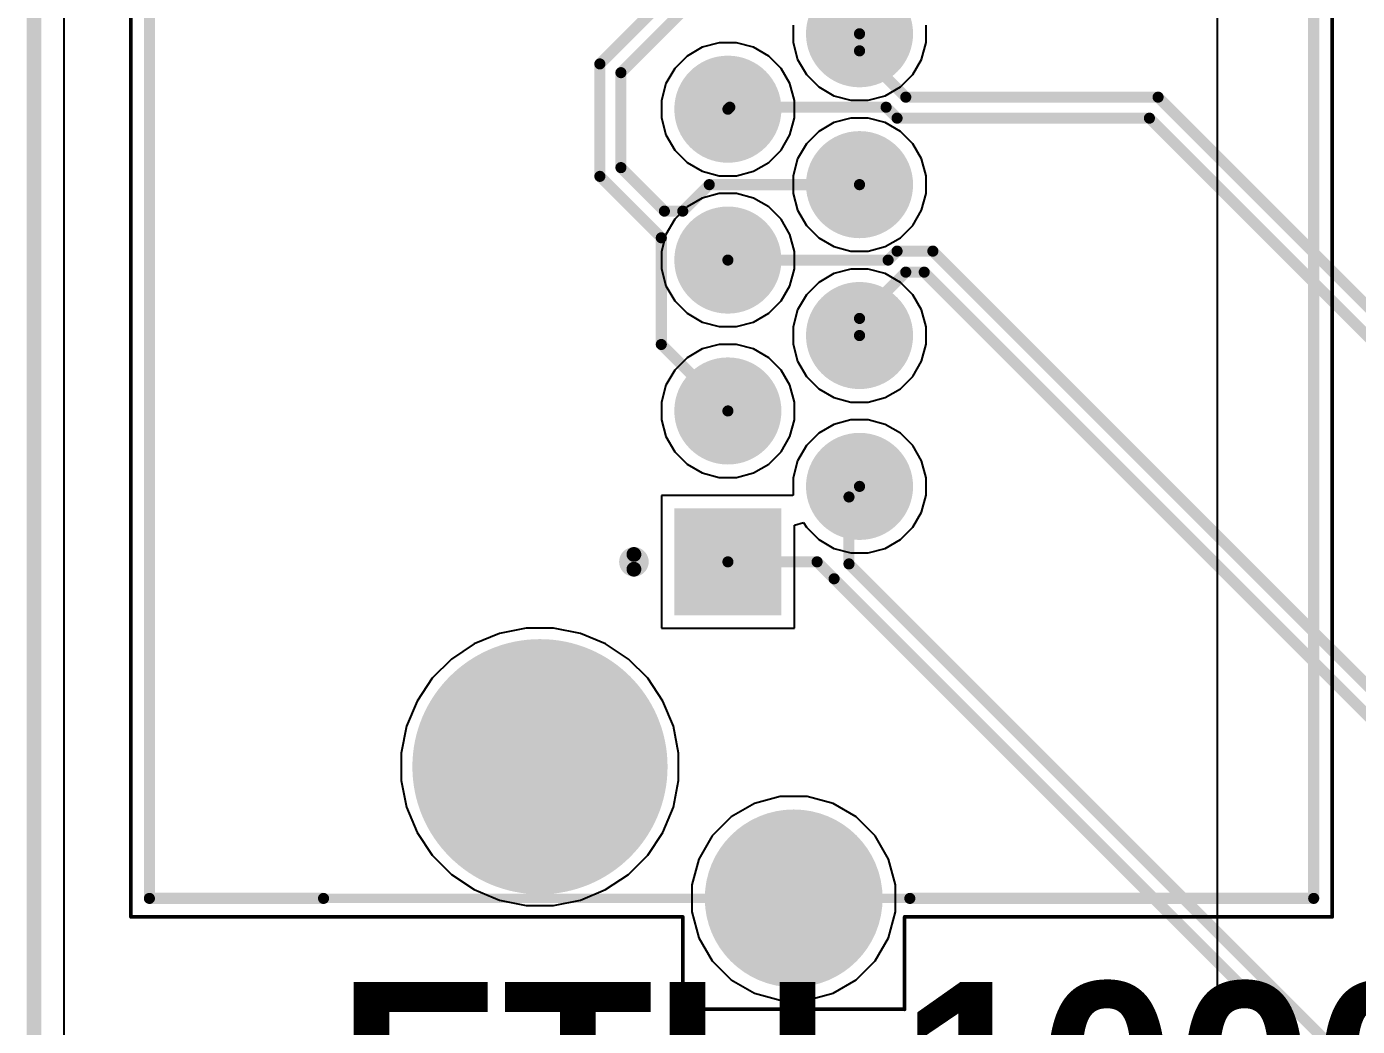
# Model space of a CAD drawing. Header units: inches. Extents: x 0 to 110, y 0 to 95.
# Drawn here: x -0.1 to 17.89, y 74.14 to 87.66 of the extents above; entities that cross this region are included whole.
import ezdxf

# ---------------------------------------------------------------- set-up
doc = ezdxf.new("R2010")
doc.units = ezdxf.units.IN
for name, color, linetype in [('Board Shape', 56, 'Continuous'), ('Bottom Layer', 5, 'Continuous'), ('Bottom Solder', 6, 'Continuous'), ('Int1', 16, 'Continuous'), ('Int2', 76, 'Continuous'), ('Mechanical 13', 56, 'Continuous'), ('Mechanical1', 6, 'Continuous'), ('Multi-Layer', 9, 'Continuous'), ('Pad Holes', 156, 'Continuous'), ('Top Courtyard', 56, 'Continuous'), ('Top Layer', 1, 'Continuous'), ('Top Overlay', 2, 'Continuous'), ('Top Solder', 216, 'Continuous')]:
    doc.layers.add(name, color=color, linetype=linetype)
doc.styles.add('Century Gothic_Bold', font='', dxfattribs={"height": 0.2})
doc.styles.get('Century Gothic_Bold').set_extended_font_data('Century Gothic', bold=True)

# ---------------------------------------------------------------- blocks, each defined once
blk = doc.blocks.new('1_406541_5_1032')
at = {"layer": 'Bottom Layer'}
h = blk.add_hatch(color=5, dxfattribs=at)
edge = h.paths.add_edge_path()
edge.add_arc((-3.56, 2.16), 0.699, 0, 360)
h = blk.add_hatch(color=5, dxfattribs=at)
edge = h.paths.add_edge_path()
edge.add_arc((-1.52, 2.16), 0.699, 0, 360)
h = blk.add_hatch(color=5, dxfattribs=at)
edge = h.paths.add_edge_path()
edge.add_arc((0.52, 2.16), 0.699, 0, 360)
h = blk.add_hatch(color=5, dxfattribs=at)
edge = h.paths.add_edge_path()
edge.add_arc((2.56, 2.16), 0.699, 0, 360)
h = blk.add_hatch(color=5, dxfattribs=at)
edge = h.paths.add_edge_path()
edge.add_arc((-8.13, 1.27), 1.177, 0, 360)
h = blk.add_hatch(color=5, dxfattribs=at)
edge = h.paths.add_edge_path()
edge.add_arc((8.13, 1.27), 1.177, 0, 360)
h = blk.add_hatch(color=5, dxfattribs=at)
edge = h.paths.add_edge_path()
edge.add_arc((-2.54, 0.38), 0.699, 0, 360)
h = blk.add_hatch(color=5, dxfattribs=at)
edge = h.paths.add_edge_path()
edge.add_arc((-0.5, 0.38), 0.699, 0, 360)
h = blk.add_hatch(color=5, dxfattribs=at)
edge = h.paths.add_edge_path()
edge.add_arc((1.54, 0.38), 0.699, 0, 360)
blk.add_hatch(color=5, dxfattribs=at).paths.add_polyline_path([(2.881, 1.079), (4.279, 1.079), (4.279, -0.319), (2.881, -0.319)])
at = {"layer": 'Bottom Solder'}
h = blk.add_hatch(color=6, dxfattribs=at)
edge = h.paths.add_edge_path()
edge.add_arc((-3.56, 2.16), 0.724, 0, 360)
h = blk.add_hatch(color=6, dxfattribs=at)
edge = h.paths.add_edge_path()
edge.add_arc((-1.52, 2.16), 0.724, 0, 360)
h = blk.add_hatch(color=6, dxfattribs=at)
edge = h.paths.add_edge_path()
edge.add_arc((0.52, 2.16), 0.724, 0, 360)
h = blk.add_hatch(color=6, dxfattribs=at)
edge = h.paths.add_edge_path()
edge.add_arc((2.56, 2.16), 0.724, 0, 360)
h = blk.add_hatch(color=6, dxfattribs=at)
edge = h.paths.add_edge_path()
edge.add_arc((-8.13, 1.27), 1.202, 0, 360)
h = blk.add_hatch(color=6, dxfattribs=at)
edge = h.paths.add_edge_path()
edge.add_arc((8.13, 1.27), 1.202, 0, 360)
h = blk.add_hatch(color=6, dxfattribs=at)
edge = h.paths.add_edge_path()
edge.add_arc((-2.54, 0.38), 0.724, 0, 360)
h = blk.add_hatch(color=6, dxfattribs=at)
edge = h.paths.add_edge_path()
edge.add_arc((-0.5, 0.38), 0.724, 0, 360)
h = blk.add_hatch(color=6, dxfattribs=at)
edge = h.paths.add_edge_path()
edge.add_arc((1.54, 0.38), 0.724, 0, 360)
blk.add_hatch(color=6, dxfattribs=at).paths.add_polyline_path([(2.856, 1.104), (4.304, 1.104), (4.304, -0.344), (2.856, -0.344)])
h = blk.add_hatch(color=6, dxfattribs=at)
edge = h.paths.add_edge_path()
edge.add_arc((-6.35, -2.16), 1.725, 0, 360)
h = blk.add_hatch(color=6, dxfattribs=at)
edge = h.paths.add_edge_path()
edge.add_arc((6.35, -2.16), 1.725, 0, 360)
at = {"layer": 'Int1'}
h = blk.add_hatch(color=16, dxfattribs=at)
edge = h.paths.add_edge_path()
edge.add_arc((-3.56, 2.16), 0.699, 0, 360)
h = blk.add_hatch(color=16, dxfattribs=at)
edge = h.paths.add_edge_path()
edge.add_arc((-1.52, 2.16), 0.699, 0, 360)
h = blk.add_hatch(color=16, dxfattribs=at)
edge = h.paths.add_edge_path()
edge.add_arc((0.52, 2.16), 0.699, 0, 360)
h = blk.add_hatch(color=16, dxfattribs=at)
edge = h.paths.add_edge_path()
edge.add_arc((2.56, 2.16), 0.699, 0, 360)
h = blk.add_hatch(color=16, dxfattribs=at)
edge = h.paths.add_edge_path()
edge.add_arc((-8.13, 1.27), 1.177, 0, 360)
h = blk.add_hatch(color=16, dxfattribs=at)
edge = h.paths.add_edge_path()
edge.add_arc((8.13, 1.27), 1.177, 0, 360)
h = blk.add_hatch(color=16, dxfattribs=at)
edge = h.paths.add_edge_path()
edge.add_arc((-2.54, 0.38), 0.699, 0, 360)
h = blk.add_hatch(color=16, dxfattribs=at)
edge = h.paths.add_edge_path()
edge.add_arc((-0.5, 0.38), 0.699, 0, 360)
h = blk.add_hatch(color=16, dxfattribs=at)
edge = h.paths.add_edge_path()
edge.add_arc((1.54, 0.38), 0.699, 0, 360)
blk.add_hatch(color=16, dxfattribs=at).paths.add_polyline_path([(2.881, 1.079), (4.279, 1.079), (4.279, -0.319), (2.881, -0.319)])
at = {"layer": 'Int2'}
h = blk.add_hatch(color=76, dxfattribs=at)
edge = h.paths.add_edge_path()
edge.add_arc((-3.56, 2.16), 0.699, 0, 360)
h = blk.add_hatch(color=76, dxfattribs=at)
edge = h.paths.add_edge_path()
edge.add_arc((-1.52, 2.16), 0.699, 0, 360)
h = blk.add_hatch(color=76, dxfattribs=at)
edge = h.paths.add_edge_path()
edge.add_arc((0.52, 2.16), 0.699, 0, 360)
h = blk.add_hatch(color=76, dxfattribs=at)
edge = h.paths.add_edge_path()
edge.add_arc((2.56, 2.16), 0.699, 0, 360)
h = blk.add_hatch(color=76, dxfattribs=at)
edge = h.paths.add_edge_path()
edge.add_arc((-8.13, 1.27), 1.177, 0, 360)
h = blk.add_hatch(color=76, dxfattribs=at)
edge = h.paths.add_edge_path()
edge.add_arc((8.13, 1.27), 1.177, 0, 360)
h = blk.add_hatch(color=76, dxfattribs=at)
edge = h.paths.add_edge_path()
edge.add_arc((-2.54, 0.38), 0.699, 0, 360)
h = blk.add_hatch(color=76, dxfattribs=at)
edge = h.paths.add_edge_path()
edge.add_arc((-0.5, 0.38), 0.699, 0, 360)
h = blk.add_hatch(color=76, dxfattribs=at)
edge = h.paths.add_edge_path()
edge.add_arc((1.54, 0.38), 0.699, 0, 360)
blk.add_hatch(color=76, dxfattribs=at).paths.add_polyline_path([(2.881, 1.079), (4.279, 1.079), (4.279, -0.319), (2.881, -0.319)])
at = {"layer": 'Multi-Layer'}
h = blk.add_hatch(color=9, dxfattribs=at)
edge = h.paths.add_edge_path()
edge.add_arc((-3.56, 2.16), 0.699, 0, 360)
h = blk.add_hatch(color=9, dxfattribs=at)
edge = h.paths.add_edge_path()
edge.add_arc((-1.52, 2.16), 0.699, 0, 360)
h = blk.add_hatch(color=9, dxfattribs=at)
edge = h.paths.add_edge_path()
edge.add_arc((0.52, 2.16), 0.699, 0, 360)
h = blk.add_hatch(color=9, dxfattribs=at)
edge = h.paths.add_edge_path()
edge.add_arc((2.56, 2.16), 0.699, 0, 360)
h = blk.add_hatch(color=9, dxfattribs=at)
edge = h.paths.add_edge_path()
edge.add_arc((-8.13, 1.27), 1.177, 0, 360)
h = blk.add_hatch(color=9, dxfattribs=at)
edge = h.paths.add_edge_path()
edge.add_arc((8.13, 1.27), 1.177, 0, 360)
h = blk.add_hatch(color=9, dxfattribs=at)
edge = h.paths.add_edge_path()
edge.add_arc((-2.54, 0.38), 0.699, 0, 360)
h = blk.add_hatch(color=9, dxfattribs=at)
edge = h.paths.add_edge_path()
edge.add_arc((-0.5, 0.38), 0.699, 0, 360)
h = blk.add_hatch(color=9, dxfattribs=at)
edge = h.paths.add_edge_path()
edge.add_arc((1.54, 0.38), 0.699, 0, 360)
blk.add_hatch(color=9, dxfattribs=at).paths.add_polyline_path([(2.881, 1.079), (4.279, 1.079), (4.279, -0.319), (2.881, -0.319)])
at = {"layer": 'Pad Holes'}
h = blk.add_hatch(color=7, dxfattribs=at)
edge = h.paths.add_edge_path()
edge.add_arc((-3.56, 2.16), 0.445, 0, 360)
h = blk.add_hatch(color=7, dxfattribs=at)
edge = h.paths.add_edge_path()
edge.add_arc((-1.52, 2.16), 0.445, 0, 360)
h = blk.add_hatch(color=7, dxfattribs=at)
edge = h.paths.add_edge_path()
edge.add_arc((0.52, 2.16), 0.445, 0, 360)
h = blk.add_hatch(color=7, dxfattribs=at)
edge = h.paths.add_edge_path()
edge.add_arc((2.56, 2.16), 0.445, 0, 360)
h = blk.add_hatch(color=7, dxfattribs=at)
edge = h.paths.add_edge_path()
edge.add_arc((-8.13, 1.27), 0.785, 0, 360)
h = blk.add_hatch(color=7, dxfattribs=at)
edge = h.paths.add_edge_path()
edge.add_arc((8.13, 1.27), 0.785, 0, 360)
h = blk.add_hatch(color=7, dxfattribs=at)
edge = h.paths.add_edge_path()
edge.add_arc((-2.54, 0.38), 0.445, 0, 360)
h = blk.add_hatch(color=7, dxfattribs=at)
edge = h.paths.add_edge_path()
edge.add_arc((-0.5, 0.38), 0.445, 0, 360)
h = blk.add_hatch(color=7, dxfattribs=at)
edge = h.paths.add_edge_path()
edge.add_arc((1.54, 0.38), 0.445, 0, 360)
h = blk.add_hatch(color=7, dxfattribs=at)
edge = h.paths.add_edge_path()
edge.add_arc((3.58, 0.38), 0.445, 0, 360)
h = blk.add_hatch(color=7, dxfattribs=at)
edge = h.paths.add_edge_path()
edge.add_arc((-6.35, -2.16), 1.625, 0, 360)
h = blk.add_hatch(color=7, dxfattribs=at)
edge = h.paths.add_edge_path()
edge.add_arc((6.35, -2.16), 1.625, 0, 360)
at = {"layer": 'Top Layer'}
h = blk.add_hatch(color=1, dxfattribs=at)
edge = h.paths.add_edge_path()
edge.add_arc((-3.56, 2.16), 0.699, 0, 360)
h = blk.add_hatch(color=1, dxfattribs=at)
edge = h.paths.add_edge_path()
edge.add_arc((-1.52, 2.16), 0.699, 0, 360)
h = blk.add_hatch(color=1, dxfattribs=at)
edge = h.paths.add_edge_path()
edge.add_arc((0.52, 2.16), 0.699, 0, 360)
h = blk.add_hatch(color=1, dxfattribs=at)
edge = h.paths.add_edge_path()
edge.add_arc((2.56, 2.16), 0.699, 0, 360)
h = blk.add_hatch(color=1, dxfattribs=at)
edge = h.paths.add_edge_path()
edge.add_arc((-8.13, 1.27), 1.177, 0, 360)
h = blk.add_hatch(color=1, dxfattribs=at)
edge = h.paths.add_edge_path()
edge.add_arc((8.13, 1.27), 1.177, 0, 360)
h = blk.add_hatch(color=1, dxfattribs=at)
edge = h.paths.add_edge_path()
edge.add_arc((-2.54, 0.38), 0.699, 0, 360)
h = blk.add_hatch(color=1, dxfattribs=at)
edge = h.paths.add_edge_path()
edge.add_arc((-0.5, 0.38), 0.699, 0, 360)
h = blk.add_hatch(color=1, dxfattribs=at)
edge = h.paths.add_edge_path()
edge.add_arc((1.54, 0.38), 0.699, 0, 360)
blk.add_hatch(color=1, dxfattribs=at).paths.add_polyline_path([(2.881, 1.079), (4.279, 1.079), (4.279, -0.319), (2.881, -0.319)])
at = {"layer": 'Top Solder'}
h = blk.add_hatch(color=216, dxfattribs=at)
edge = h.paths.add_edge_path()
edge.add_arc((-3.56, 2.16), 0.724, 0, 360)
h = blk.add_hatch(color=216, dxfattribs=at)
edge = h.paths.add_edge_path()
edge.add_arc((-1.52, 2.16), 0.724, 0, 360)
h = blk.add_hatch(color=216, dxfattribs=at)
edge = h.paths.add_edge_path()
edge.add_arc((0.52, 2.16), 0.724, 0, 360)
h = blk.add_hatch(color=216, dxfattribs=at)
edge = h.paths.add_edge_path()
edge.add_arc((2.56, 2.16), 0.724, 0, 360)
h = blk.add_hatch(color=216, dxfattribs=at)
edge = h.paths.add_edge_path()
edge.add_arc((-8.13, 1.27), 1.202, 0, 360)
h = blk.add_hatch(color=216, dxfattribs=at)
edge = h.paths.add_edge_path()
edge.add_arc((8.13, 1.27), 1.202, 0, 360)
h = blk.add_hatch(color=216, dxfattribs=at)
edge = h.paths.add_edge_path()
edge.add_arc((-2.54, 0.38), 0.724, 0, 360)
h = blk.add_hatch(color=216, dxfattribs=at)
edge = h.paths.add_edge_path()
edge.add_arc((-0.5, 0.38), 0.724, 0, 360)
h = blk.add_hatch(color=216, dxfattribs=at)
edge = h.paths.add_edge_path()
edge.add_arc((1.54, 0.38), 0.724, 0, 360)
blk.add_hatch(color=216, dxfattribs=at).paths.add_polyline_path([(2.856, 1.104), (4.304, 1.104), (4.304, -0.344), (2.856, -0.344)])
h = blk.add_hatch(color=216, dxfattribs=at)
edge = h.paths.add_edge_path()
edge.add_arc((-6.35, -2.16), 1.725, 0, 360)
h = blk.add_hatch(color=216, dxfattribs=at)
edge = h.paths.add_edge_path()
edge.add_arc((6.35, -2.16), 1.725, 0, 360)
at = {"layer": 'Mechanical 13'}
for points in [[(8.13, 8.3, 0.127, 0.127, 0), (-8.13, 8.3, 0.127, 0.127, 0)], [(-8.13, -7.44, 0.127, 0.127, 0), (-8.13, 8.3, 0.127, 0.127, 0)], [(8.13, -7.44, 0.127, 0.127, 0), (8.13, 8.3, 0.127, 0.127, 0)], [(8.13, -7.44, 0.127, 0.127, 0), (-8.13, -7.44, 0.127, 0.127, 0)]]:
    blk.add_lwpolyline(points, format="xyseb", dxfattribs=at)
for points in [[(-8.162, 8.3, 0.0635, 0.0635, 1), (-8.098, 8.3, 0.0635, 0.0635, 1)], [(-8.162, 8.3, 0.0635, 0.0635, 1), (-8.098, 8.3, 0.0635, 0.0635, 1)], [(8.098, 8.3, 0.0635, 0.0635, 1), (8.162, 8.3, 0.0635, 0.0635, 1)], [(8.098, 8.3, 0.0635, 0.0635, 1), (8.162, 8.3, 0.0635, 0.0635, 1)], [(-8.162, -7.44, 0.0635, 0.0635, 1), (-8.098, -7.44, 0.0635, 0.0635, 1)], [(-8.162, -7.44, 0.0635, 0.0635, 1), (-8.098, -7.44, 0.0635, 0.0635, 1)], [(8.098, -7.44, 0.0635, 0.0635, 1), (8.162, -7.44, 0.0635, 0.0635, 1)], [(8.098, -7.44, 0.0635, 0.0635, 1), (8.162, -7.44, 0.0635, 0.0635, 1)]]:
    blk.add_lwpolyline(points, format="xyseb", close=True, dxfattribs=at)
at = {"layer": 'Top Courtyard'}
for points in [[(-8.38, 2.77, 0.05, 0.05, 0), (-8.38, 8.55, 0.05, 0.05, 0)], [(8.38, 8.55, 0.05, 0.05, 0), (-8.38, 8.55, 0.05, 0.05, 0)], [(8.38, 2.77, 0.05, 0.05, 0), (8.38, 8.55, 0.05, 0.05, 0)], [(-9.63, -0.23, 0.05, 0.05, 0), (-9.63, 2.77, 0.05, 0.05, 0)], [(-8.38, 2.77, 0.05, 0.05, 0), (-9.63, 2.77, 0.05, 0.05, 0)], [(9.63, 2.77, 0.05, 0.05, 0), (8.38, 2.77, 0.05, 0.05, 0)], [(9.63, -0.23, 0.05, 0.05, 0), (9.63, 2.77, 0.05, 0.05, 0)], [(-8.38, -0.23, 0.05, 0.05, 0), (-9.63, -0.23, 0.05, 0.05, 0)], [(-8.38, -7.69, 0.05, 0.05, 0), (-8.38, -0.23, 0.05, 0.05, 0)], [(9.63, -0.23, 0.05, 0.05, 0), (8.38, -0.23, 0.05, 0.05, 0)], [(8.38, -7.69, 0.05, 0.05, 0), (8.38, -0.23, 0.05, 0.05, 0)], [(8.38, -7.69, 0.05, 0.05, 0), (-8.38, -7.69, 0.05, 0.05, 0)]]:
    blk.add_lwpolyline(points, format="xyseb", dxfattribs=at)
for points in [[(-8.392, 8.55, 0.025, 0.025, 1), (-8.367, 8.55, 0.025, 0.025, 1)], [(-8.392, 8.55, 0.025, 0.025, 1), (-8.367, 8.55, 0.025, 0.025, 1)], [(8.368, 8.55, 0.025, 0.025, 1), (8.393, 8.55, 0.025, 0.025, 1)], [(8.368, 8.55, 0.025, 0.025, 1), (8.393, 8.55, 0.025, 0.025, 1)], [(-9.642, 2.77, 0.025, 0.025, 1), (-9.617, 2.77, 0.025, 0.025, 1)], [(-9.642, 2.77, 0.025, 0.025, 1), (-9.617, 2.77, 0.025, 0.025, 1)], [(-8.392, 2.77, 0.025, 0.025, 1), (-8.367, 2.77, 0.025, 0.025, 1)], [(-8.392, 2.77, 0.025, 0.025, 1), (-8.367, 2.77, 0.025, 0.025, 1)], [(8.368, 2.77, 0.025, 0.025, 1), (8.393, 2.77, 0.025, 0.025, 1)], [(8.368, 2.77, 0.025, 0.025, 1), (8.393, 2.77, 0.025, 0.025, 1)], [(9.618, 2.77, 0.025, 0.025, 1), (9.643, 2.77, 0.025, 0.025, 1)], [(9.618, 2.77, 0.025, 0.025, 1), (9.643, 2.77, 0.025, 0.025, 1)], [(-9.642, -0.23, 0.025, 0.025, 1), (-9.617, -0.23, 0.025, 0.025, 1)], [(-9.642, -0.23, 0.025, 0.025, 1), (-9.617, -0.23, 0.025, 0.025, 1)], [(-8.392, -0.23, 0.025, 0.025, 1), (-8.367, -0.23, 0.025, 0.025, 1)], [(-8.392, -0.23, 0.025, 0.025, 1), (-8.367, -0.23, 0.025, 0.025, 1)], [(8.368, -0.23, 0.025, 0.025, 1), (8.393, -0.23, 0.025, 0.025, 1)], [(8.368, -0.23, 0.025, 0.025, 1), (8.393, -0.23, 0.025, 0.025, 1)], [(9.618, -0.23, 0.025, 0.025, 1), (9.643, -0.23, 0.025, 0.025, 1)], [(9.618, -0.23, 0.025, 0.025, 1), (9.643, -0.23, 0.025, 0.025, 1)], [(-8.392, -7.69, 0.025, 0.025, 1), (-8.367, -7.69, 0.025, 0.025, 1)], [(-8.392, -7.69, 0.025, 0.025, 1), (-8.367, -7.69, 0.025, 0.025, 1)], [(8.368, -7.69, 0.025, 0.025, 1), (8.393, -7.69, 0.025, 0.025, 1)], [(8.368, -7.69, 0.025, 0.025, 1), (8.393, -7.69, 0.025, 0.025, 1)]]:
    blk.add_lwpolyline(points, format="xyseb", close=True, dxfattribs=at)
at = {"layer": 'Top Overlay'}
for points in [[(-8.13, 2.84, 0.15, 0.15, 0), (-8.13, 8.3, 0.15, 0.15, 0)], [(8.13, 8.3, 0.15, 0.15, 0), (-8.13, 8.3, 0.15, 0.15, 0)], [(8.13, 2.84, 0.15, 0.15, 0), (8.13, 8.3, 0.15, 0.15, 0)], [(-8.13, -7.44, 0.15, 0.15, 0), (-8.13, -5.086, 0.15, 0.15, 0)], [(8.13, -7.44, 0.15, 0.15, 0), (8.13, -5.086, 0.15, 0.15, 0)], [(8.13, -7.44, 0.15, 0.15, 0), (-8.13, -7.44, 0.15, 0.15, 0)]]:
    blk.add_lwpolyline(points, format="xyseb", dxfattribs=at)
for points in [[(-8.167, 8.3, 0.075, 0.075, 1), (-8.092, 8.3, 0.075, 0.075, 1)], [(-8.167, 8.3, 0.075, 0.075, 1), (-8.092, 8.3, 0.075, 0.075, 1)], [(8.093, 8.3, 0.075, 0.075, 1), (8.168, 8.3, 0.075, 0.075, 1)], [(8.093, 8.3, 0.075, 0.075, 1), (8.168, 8.3, 0.075, 0.075, 1)], [(-8.167, 2.84, 0.075, 0.075, 1), (-8.092, 2.84, 0.075, 0.075, 1)], [(8.093, 2.84, 0.075, 0.075, 1), (8.168, 2.84, 0.075, 0.075, 1)], [(3.68, -0.89, 0.2, 0.2, 1), (3.48, -0.89, 0.2, 0.2, 1)], [(3.43, -0.89, 0.1, 0.1, 1), (3.53, -0.89, 0.1, 0.1, 1)], [(3.63, -0.89, 0.1, 0.1, 1), (3.73, -0.89, 0.1, 0.1, 1)], [(-8.167, -5.086, 0.075, 0.075, 1), (-8.092, -5.086, 0.075, 0.075, 1)], [(8.093, -5.086, 0.075, 0.075, 1), (8.168, -5.086, 0.075, 0.075, 1)], [(-8.167, -7.44, 0.075, 0.075, 1), (-8.092, -7.44, 0.075, 0.075, 1)], [(-8.167, -7.44, 0.075, 0.075, 1), (-8.092, -7.44, 0.075, 0.075, 1)], [(8.093, -7.44, 0.075, 0.075, 1), (8.168, -7.44, 0.075, 0.075, 1)], [(8.093, -7.44, 0.075, 0.075, 1), (8.168, -7.44, 0.075, 0.075, 1)]]:
    blk.add_lwpolyline(points, format="xyseb", close=True, dxfattribs=at)

msp = doc.modelspace()

# ---------------------------------------------------------------- linework, layer by layer
at = {"layer": 'Board Shape'}
msp.add_lwpolyline([(0, 2, 0.15, 0.15, 0), (0, 93, 0.15, 0.15, 0)], format="xyseb", dxfattribs=at)
at = {"layer": 'Bottom Layer'}
for points in [[(7.65, 87.152, 0.15, 0.15, 0), (9.982, 89.484, 0.15, 0.15, 0)], [(7.934, 87.034, 0.15, 0.15, 0), (10.1, 89.2, 0.15, 0.15, 0)], [(11.16, 87.329, 0.15, 0.15, 0), (11.16, 87.56, 0.15, 0.15, 0)], [(11.16, 87.329, 0.15, 0.15, 0), (11.786, 86.703, 0.15, 0.15, 0)], [(7.65, 85.632, 0.15, 0.15, 0), (7.65, 87.152, 0.15, 0.15, 0)], [(7.934, 85.75, 0.15, 0.15, 0), (7.934, 87.034, 0.15, 0.15, 0)], [(11.786, 86.703, 0.15, 0.15, 0), (15.197, 86.703, 0.15, 0.15, 0)], [(15.197, 86.703, 0.15, 0.15, 0), (24.616, 77.284, 0.15, 0.15, 0)], [(9.38, 86.54, 0.15, 0.15, 0), (9.407, 86.567, 0.15, 0.15, 0)], [(9.407, 86.567, 0.15, 0.15, 0), (11.52, 86.567, 0.15, 0.15, 0)], [(11.52, 86.567, 0.15, 0.15, 0), (11.668, 86.419, 0.15, 0.15, 0)], [(11.668, 86.419, 0.15, 0.15, 0), (15.079, 86.419, 0.15, 0.15, 0)], [(15.079, 86.419, 0.15, 0.15, 0), (24.498, 77, 0.15, 0.15, 0)], [(7.934, 85.75, 0.15, 0.15, 0), (8.522, 85.162, 0.15, 0.15, 0)], [(7.65, 85.632, 0.15, 0.15, 0), (8.481, 84.801, 0.15, 0.15, 0)], [(8.771, 85.162, 0.15, 0.15, 0), (9.129, 85.52, 0.15, 0.15, 0)], [(9.129, 85.52, 0.15, 0.15, 0), (11.16, 85.52, 0.15, 0.15, 0)], [(8.522, 85.162, 0.15, 0.15, 0), (8.771, 85.162, 0.15, 0.15, 0)], [(8.481, 83.359, 0.15, 0.15, 0), (8.481, 84.801, 0.15, 0.15, 0)], [(9.38, 84.5, 0.15, 0.15, 0), (11.547, 84.5, 0.15, 0.15, 0)], [(11.547, 84.5, 0.15, 0.15, 0), (11.668, 84.621, 0.15, 0.15, 0)], [(11.668, 84.621, 0.15, 0.15, 0), (12.152, 84.621, 0.15, 0.15, 0)], [(12.152, 84.621, 0.15, 0.15, 0), (22.773, 74, 0.15, 0.15, 0)], [(11.16, 83.711, 0.15, 0.15, 0), (11.786, 84.337, 0.15, 0.15, 0)], [(11.786, 84.337, 0.15, 0.15, 0), (12.034, 84.337, 0.15, 0.15, 0)], [(12.034, 84.337, 0.15, 0.15, 0), (22.655, 73.716, 0.15, 0.15, 0)], [(11.16, 83.48, 0.15, 0.15, 0), (11.16, 83.711, 0.15, 0.15, 0)], [(8.481, 83.359, 0.15, 0.15, 0), (9.38, 82.46, 0.15, 0.15, 0)], [(11.017, 81.297, 0.15, 0.15, 0), (11.16, 81.44, 0.15, 0.15, 0)], [(11.017, 80.392, 0.15, 0.15, 0), (11.017, 81.297, 0.15, 0.15, 0)], [(9.38, 80.42, 0.15, 0.15, 0), (10.587, 80.42, 0.15, 0.15, 0)], [(10.587, 80.42, 0.15, 0.15, 0), (10.816, 80.191, 0.15, 0.15, 0)], [(11.017, 80.392, 0.15, 0.15, 0), (20.225, 71.184, 0.15, 0.15, 0)], [(10.816, 80.191, 0.15, 0.15, 0), (20.107, 70.9, 0.15, 0.15, 0)]]:
    msp.add_lwpolyline(points, format="xyseb", dxfattribs=at)
for points in [[(11.122, 87.56, 0.075, 0.075, 1), (11.198, 87.56, 0.075, 0.075, 1)], [(11.122, 87.329, 0.075, 0.075, 1), (11.198, 87.329, 0.075, 0.075, 1)], [(11.122, 87.329, 0.075, 0.075, 1), (11.198, 87.329, 0.075, 0.075, 1)], [(7.612, 87.152, 0.075, 0.075, 1), (7.687, 87.152, 0.075, 0.075, 1)], [(7.612, 87.152, 0.075, 0.075, 1), (7.687, 87.152, 0.075, 0.075, 1)], [(7.897, 87.034, 0.075, 0.075, 1), (7.972, 87.034, 0.075, 0.075, 1)], [(7.897, 87.034, 0.075, 0.075, 1), (7.972, 87.034, 0.075, 0.075, 1)], [(11.748, 86.703, 0.075, 0.075, 1), (11.823, 86.703, 0.075, 0.075, 1)], [(11.748, 86.703, 0.075, 0.075, 1), (11.823, 86.703, 0.075, 0.075, 1)], [(15.159, 86.703, 0.075, 0.075, 1), (15.234, 86.703, 0.075, 0.075, 1)], [(15.159, 86.703, 0.075, 0.075, 1), (15.234, 86.703, 0.075, 0.075, 1)], [(9.343, 86.54, 0.075, 0.075, 1), (9.418, 86.54, 0.075, 0.075, 1)], [(9.369, 86.567, 0.075, 0.075, 1), (9.444, 86.567, 0.075, 0.075, 1)], [(9.369, 86.567, 0.075, 0.075, 1), (9.444, 86.567, 0.075, 0.075, 1)], [(11.482, 86.567, 0.075, 0.075, 1), (11.557, 86.567, 0.075, 0.075, 1)], [(11.482, 86.567, 0.075, 0.075, 1), (11.557, 86.567, 0.075, 0.075, 1)], [(11.63, 86.419, 0.075, 0.075, 1), (11.705, 86.419, 0.075, 0.075, 1)], [(11.63, 86.419, 0.075, 0.075, 1), (11.705, 86.419, 0.075, 0.075, 1)], [(15.042, 86.419, 0.075, 0.075, 1), (15.117, 86.419, 0.075, 0.075, 1)], [(15.042, 86.419, 0.075, 0.075, 1), (15.117, 86.419, 0.075, 0.075, 1)], [(7.897, 85.75, 0.075, 0.075, 1), (7.972, 85.75, 0.075, 0.075, 1)], [(7.897, 85.75, 0.075, 0.075, 1), (7.972, 85.75, 0.075, 0.075, 1)], [(7.612, 85.632, 0.075, 0.075, 1), (7.687, 85.632, 0.075, 0.075, 1)], [(7.612, 85.632, 0.075, 0.075, 1), (7.687, 85.632, 0.075, 0.075, 1)], [(9.091, 85.52, 0.075, 0.075, 1), (9.166, 85.52, 0.075, 0.075, 1)], [(9.091, 85.52, 0.075, 0.075, 1), (9.166, 85.52, 0.075, 0.075, 1)], [(11.122, 85.52, 0.075, 0.075, 1), (11.198, 85.52, 0.075, 0.075, 1)], [(8.485, 85.162, 0.075, 0.075, 1), (8.56, 85.162, 0.075, 0.075, 1)], [(8.485, 85.162, 0.075, 0.075, 1), (8.56, 85.162, 0.075, 0.075, 1)], [(8.733, 85.162, 0.075, 0.075, 1), (8.808, 85.162, 0.075, 0.075, 1)], [(8.733, 85.162, 0.075, 0.075, 1), (8.808, 85.162, 0.075, 0.075, 1)], [(8.443, 84.801, 0.075, 0.075, 1), (8.518, 84.801, 0.075, 0.075, 1)], [(8.443, 84.801, 0.075, 0.075, 1), (8.518, 84.801, 0.075, 0.075, 1)], [(9.343, 84.5, 0.075, 0.075, 1), (9.418, 84.5, 0.075, 0.075, 1)], [(11.509, 84.5, 0.075, 0.075, 1), (11.584, 84.5, 0.075, 0.075, 1)], [(11.509, 84.5, 0.075, 0.075, 1), (11.584, 84.5, 0.075, 0.075, 1)], [(11.63, 84.621, 0.075, 0.075, 1), (11.705, 84.621, 0.075, 0.075, 1)], [(11.63, 84.621, 0.075, 0.075, 1), (11.705, 84.621, 0.075, 0.075, 1)], [(12.114, 84.621, 0.075, 0.075, 1), (12.189, 84.621, 0.075, 0.075, 1)], [(12.114, 84.621, 0.075, 0.075, 1), (12.189, 84.621, 0.075, 0.075, 1)], [(11.748, 84.337, 0.075, 0.075, 1), (11.823, 84.337, 0.075, 0.075, 1)], [(11.748, 84.337, 0.075, 0.075, 1), (11.823, 84.337, 0.075, 0.075, 1)], [(11.997, 84.337, 0.075, 0.075, 1), (12.072, 84.337, 0.075, 0.075, 1)], [(11.997, 84.337, 0.075, 0.075, 1), (12.072, 84.337, 0.075, 0.075, 1)], [(11.122, 83.711, 0.075, 0.075, 1), (11.198, 83.711, 0.075, 0.075, 1)], [(11.122, 83.711, 0.075, 0.075, 1), (11.198, 83.711, 0.075, 0.075, 1)], [(11.122, 83.48, 0.075, 0.075, 1), (11.198, 83.48, 0.075, 0.075, 1)], [(8.443, 83.359, 0.075, 0.075, 1), (8.518, 83.359, 0.075, 0.075, 1)], [(8.443, 83.359, 0.075, 0.075, 1), (8.518, 83.359, 0.075, 0.075, 1)], [(9.343, 82.46, 0.075, 0.075, 1), (9.418, 82.46, 0.075, 0.075, 1)], [(11.122, 81.44, 0.075, 0.075, 1), (11.198, 81.44, 0.075, 0.075, 1)], [(10.98, 81.297, 0.075, 0.075, 1), (11.055, 81.297, 0.075, 0.075, 1)], [(10.98, 81.297, 0.075, 0.075, 1), (11.055, 81.297, 0.075, 0.075, 1)], [(9.343, 80.42, 0.075, 0.075, 1), (9.418, 80.42, 0.075, 0.075, 1)], [(10.549, 80.42, 0.075, 0.075, 1), (10.624, 80.42, 0.075, 0.075, 1)], [(10.549, 80.42, 0.075, 0.075, 1), (10.624, 80.42, 0.075, 0.075, 1)], [(10.98, 80.392, 0.075, 0.075, 1), (11.055, 80.392, 0.075, 0.075, 1)], [(10.98, 80.392, 0.075, 0.075, 1), (11.055, 80.392, 0.075, 0.075, 1)], [(10.779, 80.191, 0.075, 0.075, 1), (10.854, 80.191, 0.075, 0.075, 1)], [(10.779, 80.191, 0.075, 0.075, 1), (10.854, 80.191, 0.075, 0.075, 1)]]:
    msp.add_lwpolyline(points, format="xyseb", close=True, dxfattribs=at)
at = {"layer": 'Int1'}
for p, q in [((0.408, 2), (0.408, 93)), ((10.261, 87.678), (10.261, 87.442)), ((12.059, 87.442), (12.059, 87.678)), ((9.262, 87.439), (9.033, 87.378)), ((9.498, 87.439), (9.262, 87.439)), ((9.727, 87.378), (9.498, 87.439)), ((10.261, 87.442), (10.322, 87.213)), ((11.998, 87.213), (12.059, 87.442)), ((8.828, 87.259), (8.661, 87.092)), ((9.033, 87.378), (8.828, 87.259)), ((9.932, 87.259), (9.727, 87.378)), ((10.099, 87.092), (9.932, 87.259)), ((8.661, 87.092), (8.542, 86.887)), ((10.218, 86.887), (10.099, 87.092)), ((10.322, 87.213), (10.441, 87.008)), ((11.879, 87.008), (11.998, 87.213)), ((10.441, 87.008), (10.608, 86.841)), ((11.712, 86.841), (11.879, 87.008)), ((8.542, 86.887), (8.481, 86.658)), ((10.279, 86.658), (10.218, 86.887)), ((10.608, 86.841), (10.813, 86.722)), ((10.813, 86.722), (11.042, 86.661)), ((11.278, 86.661), (11.507, 86.722)), ((11.507, 86.722), (11.712, 86.841)), ((8.481, 86.658), (8.481, 86.422)), ((10.279, 86.422), (10.279, 86.658)), ((11.042, 86.661), (11.278, 86.661)), ((8.481, 86.422), (8.542, 86.193)), ((10.218, 86.193), (10.279, 86.422)), ((10.813, 86.358), (10.608, 86.239)), ((11.042, 86.419), (10.813, 86.358)), ((11.278, 86.419), (11.042, 86.419)), ((11.507, 86.358), (11.278, 86.419)), ((11.712, 86.239), (11.507, 86.358)), ((8.542, 86.193), (8.661, 85.988)), ((10.099, 85.988), (10.218, 86.193)), ((10.608, 86.239), (10.441, 86.072)), ((11.879, 86.072), (11.712, 86.239)), ((10.441, 86.072), (10.322, 85.867)), ((11.998, 85.867), (11.879, 86.072)), ((8.661, 85.988), (8.828, 85.821)), ((8.828, 85.821), (9.033, 85.702)), ((9.727, 85.702), (9.932, 85.821)), ((9.932, 85.821), (10.099, 85.988)), ((10.322, 85.867), (10.261, 85.638)), ((12.059, 85.638), (11.998, 85.867)), ((9.033, 85.702), (9.262, 85.641)), ((9.262, 85.641), (9.498, 85.641)), ((9.498, 85.641), (9.727, 85.702)), ((10.261, 85.638), (10.261, 85.402)), ((12.059, 85.402), (12.059, 85.638)), ((9.033, 85.338), (8.828, 85.219)), ((9.262, 85.399), (9.033, 85.338)), ((9.498, 85.399), (9.262, 85.399)), ((9.727, 85.338), (9.498, 85.399)), ((9.932, 85.219), (9.727, 85.338)), ((10.261, 85.402), (10.322, 85.173)), ((11.998, 85.173), (12.059, 85.402)), ((8.828, 85.219), (8.661, 85.052)), ((10.099, 85.052), (9.932, 85.219)), ((10.322, 85.173), (10.441, 84.968)), ((11.879, 84.968), (11.998, 85.173)), ((8.661, 85.052), (8.542, 84.847)), ((10.218, 84.847), (10.099, 85.052)), ((10.441, 84.968), (10.608, 84.801)), ((11.712, 84.801), (11.879, 84.968)), ((8.542, 84.847), (8.481, 84.618)), ((10.279, 84.618), (10.218, 84.847)), ((10.608, 84.801), (10.813, 84.682)), ((11.507, 84.682), (11.712, 84.801)), ((8.481, 84.618), (8.481, 84.382)), ((10.279, 84.382), (10.279, 84.618)), ((10.813, 84.682), (11.042, 84.621)), ((11.042, 84.621), (11.278, 84.621)), ((11.278, 84.621), (11.507, 84.682)), ((8.481, 84.382), (8.542, 84.153)), ((10.218, 84.153), (10.279, 84.382)), ((11.042, 84.379), (10.813, 84.318)), ((11.278, 84.379), (11.042, 84.379)), ((11.507, 84.318), (11.278, 84.379)), ((10.608, 84.199), (10.441, 84.032)), ((10.813, 84.318), (10.608, 84.199)), ((11.712, 84.199), (11.507, 84.318)), ((11.879, 84.032), (11.712, 84.199)), ((8.542, 84.153), (8.661, 83.948)), ((10.099, 83.948), (10.218, 84.153)), ((10.441, 84.032), (10.322, 83.827)), ((11.998, 83.827), (11.879, 84.032)), ((8.661, 83.948), (8.828, 83.781)), ((9.932, 83.781), (10.099, 83.948)), ((8.828, 83.781), (9.033, 83.662)), ((9.033, 83.662), (9.262, 83.601)), ((9.498, 83.601), (9.727, 83.662)), ((9.727, 83.662), (9.932, 83.781)), ((10.322, 83.827), (10.261, 83.598)), ((12.059, 83.598), (11.998, 83.827)), ((9.262, 83.601), (9.498, 83.601)), ((10.261, 83.598), (10.261, 83.362)), ((12.059, 83.362), (12.059, 83.598)), ((9.033, 83.298), (8.828, 83.179)), ((9.262, 83.359), (9.033, 83.298)), ((9.498, 83.359), (9.262, 83.359)), ((9.727, 83.298), (9.498, 83.359)), ((9.932, 83.179), (9.727, 83.298)), ((10.261, 83.362), (10.322, 83.133)), ((11.998, 83.133), (12.059, 83.362)), ((8.828, 83.179), (8.661, 83.012)), ((10.099, 83.012), (9.932, 83.179)), ((10.322, 83.133), (10.441, 82.928)), ((11.879, 82.928), (11.998, 83.133)), ((8.661, 83.012), (8.542, 82.807)), ((10.218, 82.807), (10.099, 83.012)), ((8.542, 82.807), (8.481, 82.578)), ((10.279, 82.578), (10.218, 82.807)), ((10.441, 82.928), (10.608, 82.761)), ((10.608, 82.761), (10.813, 82.642)), ((11.507, 82.642), (11.712, 82.761)), ((11.712, 82.761), (11.879, 82.928)), ((8.481, 82.578), (8.481, 82.342)), ((10.279, 82.342), (10.279, 82.578)), ((10.813, 82.642), (11.042, 82.581)), ((11.042, 82.581), (11.278, 82.581)), ((11.278, 82.581), (11.507, 82.642)), ((8.481, 82.342), (8.542, 82.113)), ((10.218, 82.113), (10.279, 82.342)), ((10.813, 82.278), (10.608, 82.159)), ((11.042, 82.339), (10.813, 82.278)), ((11.278, 82.339), (11.042, 82.339)), ((11.507, 82.278), (11.278, 82.339)), ((11.712, 82.159), (11.507, 82.278)), ((8.542, 82.113), (8.661, 81.908)), ((10.099, 81.908), (10.218, 82.113)), ((10.608, 82.159), (10.441, 81.992)), ((11.879, 81.992), (11.712, 82.159)), ((8.661, 81.908), (8.828, 81.741)), ((9.932, 81.741), (10.099, 81.908)), ((10.441, 81.992), (10.322, 81.787)), ((11.998, 81.787), (11.879, 81.992)), ((8.828, 81.741), (9.033, 81.622)), ((9.727, 81.622), (9.932, 81.741)), ((10.322, 81.787), (10.261, 81.558)), ((12.059, 81.558), (11.998, 81.787)), ((9.033, 81.622), (9.262, 81.561)), ((9.262, 81.561), (9.498, 81.561)), ((9.498, 81.561), (9.727, 81.622)), ((10.261, 81.558), (10.261, 81.372)), ((12.059, 81.322), (12.059, 81.558)), ((10.173, 81.319), (8.481, 81.319)), ((8.481, 81.319), (8.481, 79.521)), ((10.259, 81.319), (10.173, 81.319)), ((10.261, 81.322), (10.259, 81.319)), ((10.261, 81.372), (10.261, 81.322)), ((11.998, 81.093), (12.059, 81.322)), ((11.879, 80.888), (11.998, 81.093)), ((10.279, 80.918), (10.404, 80.951)), ((10.279, 79.521), (10.279, 80.918)), ((10.404, 80.951), (10.441, 80.888)), ((10.441, 80.888), (10.608, 80.721)), ((11.712, 80.721), (11.879, 80.888)), ((10.608, 80.721), (10.813, 80.602)), ((10.813, 80.602), (11.042, 80.541)), ((11.278, 80.541), (11.507, 80.602)), ((11.507, 80.602), (11.712, 80.721)), ((11.042, 80.541), (11.278, 80.541)), ((6.655, 79.525), (6.293, 79.453)), ((7.025, 79.525), (6.655, 79.525)), ((7.387, 79.453), (7.025, 79.525)), ((8.481, 79.521), (10.279, 79.521)), ((6.293, 79.453), (5.952, 79.312)), ((7.728, 79.312), (7.387, 79.453)), ((5.952, 79.312), (5.645, 79.106)), ((8.035, 79.106), (7.728, 79.312)), ((5.645, 79.106), (5.384, 78.845)), ((8.296, 78.845), (8.035, 79.106)), ((5.384, 78.845), (5.178, 78.538)), ((8.502, 78.538), (8.296, 78.845)), ((5.178, 78.538), (5.037, 78.197)), ((8.643, 78.197), (8.502, 78.538)), ((5.037, 78.197), (4.965, 77.835)), ((8.715, 77.835), (8.643, 78.197)), ((4.965, 77.835), (4.965, 77.465)), ((8.715, 77.465), (8.715, 77.835)), ((4.965, 77.465), (5.037, 77.103)), ((8.643, 77.103), (8.715, 77.465)), ((10.089, 77.247), (9.738, 77.154)), ((10.451, 77.247), (10.089, 77.247)), ((10.802, 77.154), (10.451, 77.247)), ((5.037, 77.103), (5.178, 76.762)), ((8.502, 76.762), (8.643, 77.103)), ((9.738, 77.154), (9.424, 76.972)), ((11.116, 76.972), (10.802, 77.154)), ((9.424, 76.972), (9.168, 76.716)), ((11.372, 76.716), (11.116, 76.972)), ((5.178, 76.762), (5.384, 76.455)), ((8.296, 76.455), (8.502, 76.762)), ((9.168, 76.716), (8.986, 76.402)), ((11.554, 76.402), (11.372, 76.716)), ((5.384, 76.455), (5.645, 76.194)), ((8.035, 76.194), (8.296, 76.455)), ((8.986, 76.402), (8.893, 76.051)), ((11.648, 76.051), (11.554, 76.402)), ((5.645, 76.194), (5.952, 75.988)), ((7.728, 75.988), (8.035, 76.194)), ((5.952, 75.988), (6.293, 75.847)), ((7.387, 75.847), (7.728, 75.988)), ((8.893, 76.051), (8.893, 75.689)), ((11.648, 75.689), (11.648, 76.051)), ((6.293, 75.847), (6.655, 75.775)), ((6.655, 75.775), (7.025, 75.775)), ((7.025, 75.775), (7.387, 75.847)), ((8.893, 75.689), (8.986, 75.338)), ((11.554, 75.338), (11.648, 75.689)), ((8.986, 75.338), (9.168, 75.024)), ((11.372, 75.024), (11.554, 75.338)), ((9.168, 75.024), (9.424, 74.768)), ((11.116, 74.768), (11.372, 75.024)), ((9.424, 74.768), (9.738, 74.586)), ((10.802, 74.586), (11.116, 74.768)), ((9.738, 74.586), (10.089, 74.493)), ((10.089, 74.493), (10.451, 74.493)), ((10.451, 74.493), (10.802, 74.586))]:
    msp.add_line(p, q, dxfattribs=at)
at = {"layer": 'Int2'}
for p, q in [((0.408, 2), (0.408, 93)), ((10.261, 87.678), (10.261, 87.442)), ((12.059, 87.442), (12.059, 87.678)), ((9.262, 87.439), (9.033, 87.378)), ((9.498, 87.439), (9.262, 87.439)), ((9.727, 87.378), (9.498, 87.439)), ((10.261, 87.442), (10.322, 87.213)), ((11.998, 87.213), (12.059, 87.442)), ((8.828, 87.259), (8.661, 87.092)), ((9.033, 87.378), (8.828, 87.259)), ((9.932, 87.259), (9.727, 87.378)), ((10.099, 87.092), (9.932, 87.259)), ((8.661, 87.092), (8.542, 86.887)), ((10.218, 86.887), (10.099, 87.092)), ((10.322, 87.213), (10.441, 87.008)), ((11.879, 87.008), (11.998, 87.213)), ((10.441, 87.008), (10.608, 86.841)), ((11.712, 86.841), (11.879, 87.008)), ((8.542, 86.887), (8.481, 86.658)), ((10.279, 86.658), (10.218, 86.887)), ((10.608, 86.841), (10.813, 86.722)), ((10.813, 86.722), (11.042, 86.661)), ((11.278, 86.661), (11.507, 86.722)), ((11.507, 86.722), (11.712, 86.841)), ((8.481, 86.658), (8.481, 86.422)), ((10.279, 86.422), (10.279, 86.658)), ((11.042, 86.661), (11.278, 86.661)), ((8.481, 86.422), (8.542, 86.193)), ((10.218, 86.193), (10.279, 86.422)), ((10.813, 86.358), (10.608, 86.239)), ((11.042, 86.419), (10.813, 86.358)), ((11.278, 86.419), (11.042, 86.419)), ((11.507, 86.358), (11.278, 86.419)), ((11.712, 86.239), (11.507, 86.358)), ((8.542, 86.193), (8.661, 85.988)), ((10.099, 85.988), (10.218, 86.193)), ((10.608, 86.239), (10.441, 86.072)), ((11.879, 86.072), (11.712, 86.239)), ((10.441, 86.072), (10.322, 85.867)), ((11.998, 85.867), (11.879, 86.072)), ((8.661, 85.988), (8.828, 85.821)), ((8.828, 85.821), (9.033, 85.702)), ((9.727, 85.702), (9.932, 85.821)), ((9.932, 85.821), (10.099, 85.988)), ((10.322, 85.867), (10.261, 85.638)), ((12.059, 85.638), (11.998, 85.867)), ((9.033, 85.702), (9.262, 85.641)), ((9.262, 85.641), (9.498, 85.641)), ((9.498, 85.641), (9.727, 85.702)), ((10.261, 85.638), (10.261, 85.402)), ((12.059, 85.402), (12.059, 85.638)), ((9.033, 85.338), (8.828, 85.219)), ((9.262, 85.399), (9.033, 85.338)), ((9.498, 85.399), (9.262, 85.399)), ((9.727, 85.338), (9.498, 85.399)), ((9.932, 85.219), (9.727, 85.338)), ((10.261, 85.402), (10.322, 85.173)), ((11.998, 85.173), (12.059, 85.402)), ((8.828, 85.219), (8.661, 85.052)), ((10.099, 85.052), (9.932, 85.219)), ((10.322, 85.173), (10.441, 84.968)), ((11.879, 84.968), (11.998, 85.173)), ((8.661, 85.052), (8.542, 84.847)), ((10.218, 84.847), (10.099, 85.052)), ((10.441, 84.968), (10.608, 84.801)), ((11.712, 84.801), (11.879, 84.968)), ((8.542, 84.847), (8.481, 84.618)), ((10.279, 84.618), (10.218, 84.847)), ((10.608, 84.801), (10.813, 84.682)), ((11.507, 84.682), (11.712, 84.801)), ((8.481, 84.618), (8.481, 84.382)), ((10.279, 84.382), (10.279, 84.618)), ((10.813, 84.682), (11.042, 84.621)), ((11.042, 84.621), (11.278, 84.621)), ((11.278, 84.621), (11.507, 84.682)), ((8.481, 84.382), (8.542, 84.153)), ((10.218, 84.153), (10.279, 84.382)), ((11.042, 84.379), (10.813, 84.318)), ((11.278, 84.379), (11.042, 84.379)), ((11.507, 84.318), (11.278, 84.379)), ((10.608, 84.199), (10.441, 84.032)), ((10.813, 84.318), (10.608, 84.199)), ((11.712, 84.199), (11.507, 84.318)), ((11.879, 84.032), (11.712, 84.199)), ((8.542, 84.153), (8.661, 83.948)), ((10.099, 83.948), (10.218, 84.153)), ((10.441, 84.032), (10.322, 83.827)), ((11.998, 83.827), (11.879, 84.032)), ((8.661, 83.948), (8.828, 83.781)), ((9.932, 83.781), (10.099, 83.948)), ((8.828, 83.781), (9.033, 83.662)), ((9.033, 83.662), (9.262, 83.601)), ((9.498, 83.601), (9.727, 83.662)), ((9.727, 83.662), (9.932, 83.781)), ((10.322, 83.827), (10.261, 83.598)), ((12.059, 83.598), (11.998, 83.827)), ((9.262, 83.601), (9.498, 83.601)), ((10.261, 83.598), (10.261, 83.362)), ((12.059, 83.362), (12.059, 83.598)), ((9.033, 83.298), (8.828, 83.179)), ((9.262, 83.359), (9.033, 83.298)), ((9.498, 83.359), (9.262, 83.359)), ((9.727, 83.298), (9.498, 83.359)), ((9.932, 83.179), (9.727, 83.298)), ((10.261, 83.362), (10.322, 83.133)), ((11.998, 83.133), (12.059, 83.362)), ((8.828, 83.179), (8.661, 83.012)), ((10.099, 83.012), (9.932, 83.179)), ((10.322, 83.133), (10.441, 82.928)), ((11.879, 82.928), (11.998, 83.133)), ((8.661, 83.012), (8.542, 82.807)), ((10.218, 82.807), (10.099, 83.012)), ((8.542, 82.807), (8.481, 82.578)), ((10.279, 82.578), (10.218, 82.807)), ((10.441, 82.928), (10.608, 82.761)), ((10.608, 82.761), (10.813, 82.642)), ((11.507, 82.642), (11.712, 82.761)), ((11.712, 82.761), (11.879, 82.928)), ((8.481, 82.578), (8.481, 82.342)), ((10.279, 82.342), (10.279, 82.578)), ((10.813, 82.642), (11.042, 82.581)), ((11.042, 82.581), (11.278, 82.581)), ((11.278, 82.581), (11.507, 82.642)), ((8.481, 82.342), (8.542, 82.113)), ((10.218, 82.113), (10.279, 82.342)), ((10.813, 82.278), (10.608, 82.159)), ((11.042, 82.339), (10.813, 82.278)), ((11.278, 82.339), (11.042, 82.339)), ((11.507, 82.278), (11.278, 82.339)), ((11.712, 82.159), (11.507, 82.278)), ((8.542, 82.113), (8.661, 81.908)), ((10.099, 81.908), (10.218, 82.113)), ((10.608, 82.159), (10.441, 81.992)), ((11.879, 81.992), (11.712, 82.159)), ((8.661, 81.908), (8.828, 81.741)), ((9.932, 81.741), (10.099, 81.908)), ((10.441, 81.992), (10.322, 81.787)), ((11.998, 81.787), (11.879, 81.992)), ((8.828, 81.741), (9.033, 81.622)), ((9.727, 81.622), (9.932, 81.741)), ((10.322, 81.787), (10.261, 81.558)), ((12.059, 81.558), (11.998, 81.787)), ((9.033, 81.622), (9.262, 81.561)), ((9.262, 81.561), (9.498, 81.561)), ((9.498, 81.561), (9.727, 81.622)), ((10.261, 81.558), (10.261, 81.372)), ((12.059, 81.322), (12.059, 81.558)), ((10.173, 81.319), (8.481, 81.319)), ((8.481, 81.319), (8.481, 79.521)), ((10.259, 81.319), (10.173, 81.319)), ((10.261, 81.322), (10.259, 81.319)), ((10.261, 81.372), (10.261, 81.322)), ((11.998, 81.093), (12.059, 81.322)), ((11.879, 80.888), (11.998, 81.093)), ((10.279, 80.918), (10.404, 80.951)), ((10.279, 79.521), (10.279, 80.918)), ((10.404, 80.951), (10.441, 80.888)), ((10.441, 80.888), (10.608, 80.721)), ((11.712, 80.721), (11.879, 80.888)), ((10.608, 80.721), (10.813, 80.602)), ((10.813, 80.602), (11.042, 80.541)), ((11.278, 80.541), (11.507, 80.602)), ((11.507, 80.602), (11.712, 80.721)), ((11.042, 80.541), (11.278, 80.541)), ((6.655, 79.525), (6.293, 79.453)), ((7.025, 79.525), (6.655, 79.525)), ((7.387, 79.453), (7.025, 79.525)), ((8.481, 79.521), (10.279, 79.521)), ((6.293, 79.453), (5.952, 79.312)), ((7.728, 79.312), (7.387, 79.453)), ((5.952, 79.312), (5.645, 79.106)), ((8.035, 79.106), (7.728, 79.312)), ((5.645, 79.106), (5.384, 78.845)), ((8.296, 78.845), (8.035, 79.106)), ((5.384, 78.845), (5.178, 78.538)), ((8.502, 78.538), (8.296, 78.845)), ((5.178, 78.538), (5.037, 78.197)), ((8.643, 78.197), (8.502, 78.538)), ((5.037, 78.197), (4.965, 77.835)), ((8.715, 77.835), (8.643, 78.197)), ((4.965, 77.835), (4.965, 77.465)), ((8.715, 77.465), (8.715, 77.835)), ((4.965, 77.465), (5.037, 77.103)), ((8.643, 77.103), (8.715, 77.465)), ((10.089, 77.247), (9.738, 77.154)), ((10.451, 77.247), (10.089, 77.247)), ((10.802, 77.154), (10.451, 77.247)), ((5.037, 77.103), (5.178, 76.762)), ((8.502, 76.762), (8.643, 77.103)), ((9.738, 77.154), (9.424, 76.972)), ((11.116, 76.972), (10.802, 77.154)), ((9.424, 76.972), (9.168, 76.716)), ((11.372, 76.716), (11.116, 76.972)), ((5.178, 76.762), (5.384, 76.455)), ((8.296, 76.455), (8.502, 76.762)), ((9.168, 76.716), (8.986, 76.402)), ((11.554, 76.402), (11.372, 76.716)), ((5.384, 76.455), (5.645, 76.194)), ((8.035, 76.194), (8.296, 76.455)), ((8.986, 76.402), (8.893, 76.051)), ((11.648, 76.051), (11.554, 76.402)), ((5.645, 76.194), (5.952, 75.988)), ((7.728, 75.988), (8.035, 76.194)), ((5.952, 75.988), (6.293, 75.847)), ((7.387, 75.847), (7.728, 75.988)), ((8.893, 76.051), (8.893, 75.689)), ((11.648, 75.689), (11.648, 76.051)), ((6.293, 75.847), (6.655, 75.775)), ((6.655, 75.775), (7.025, 75.775)), ((7.025, 75.775), (7.387, 75.847)), ((8.893, 75.689), (8.986, 75.338)), ((11.554, 75.338), (11.648, 75.689)), ((8.986, 75.338), (9.168, 75.024)), ((11.372, 75.024), (11.554, 75.338)), ((9.168, 75.024), (9.424, 74.768)), ((11.116, 74.768), (11.372, 75.024)), ((9.424, 74.768), (9.738, 74.586)), ((10.802, 74.586), (11.116, 74.768)), ((9.738, 74.586), (10.089, 74.493)), ((10.089, 74.493), (10.451, 74.493)), ((10.451, 74.493), (10.802, 74.586))]:
    msp.add_line(p, q, dxfattribs=at)
at = {"layer": 'Mechanical1'}
msp.add_lwpolyline([(0, 0, 0.2, 0.2, 0), (0, 95, 0.2, 0.2, 0)], format="xyseb", dxfattribs=at)
at = {"layer": 'Top Layer'}
msp.add_line((16, 71), (16, 94.592), dxfattribs=at)

# ---------------------------------------------------------------- block references
at = {"rotation": 270}
msp.add_blockref('1_406541_5_1032', (9, 84), dxfattribs=at)

# ---------------------------------------------------------------- texts
at = {"layer": 'Top Overlay', "style": 'Century Gothic_Bold'}
msp.add_text('ETH 1000bs-t', height=2.5, rotation=360, dxfattribs=at).set_placement((4.1, 72.237))

doc.saveas('drawing.dxf')
